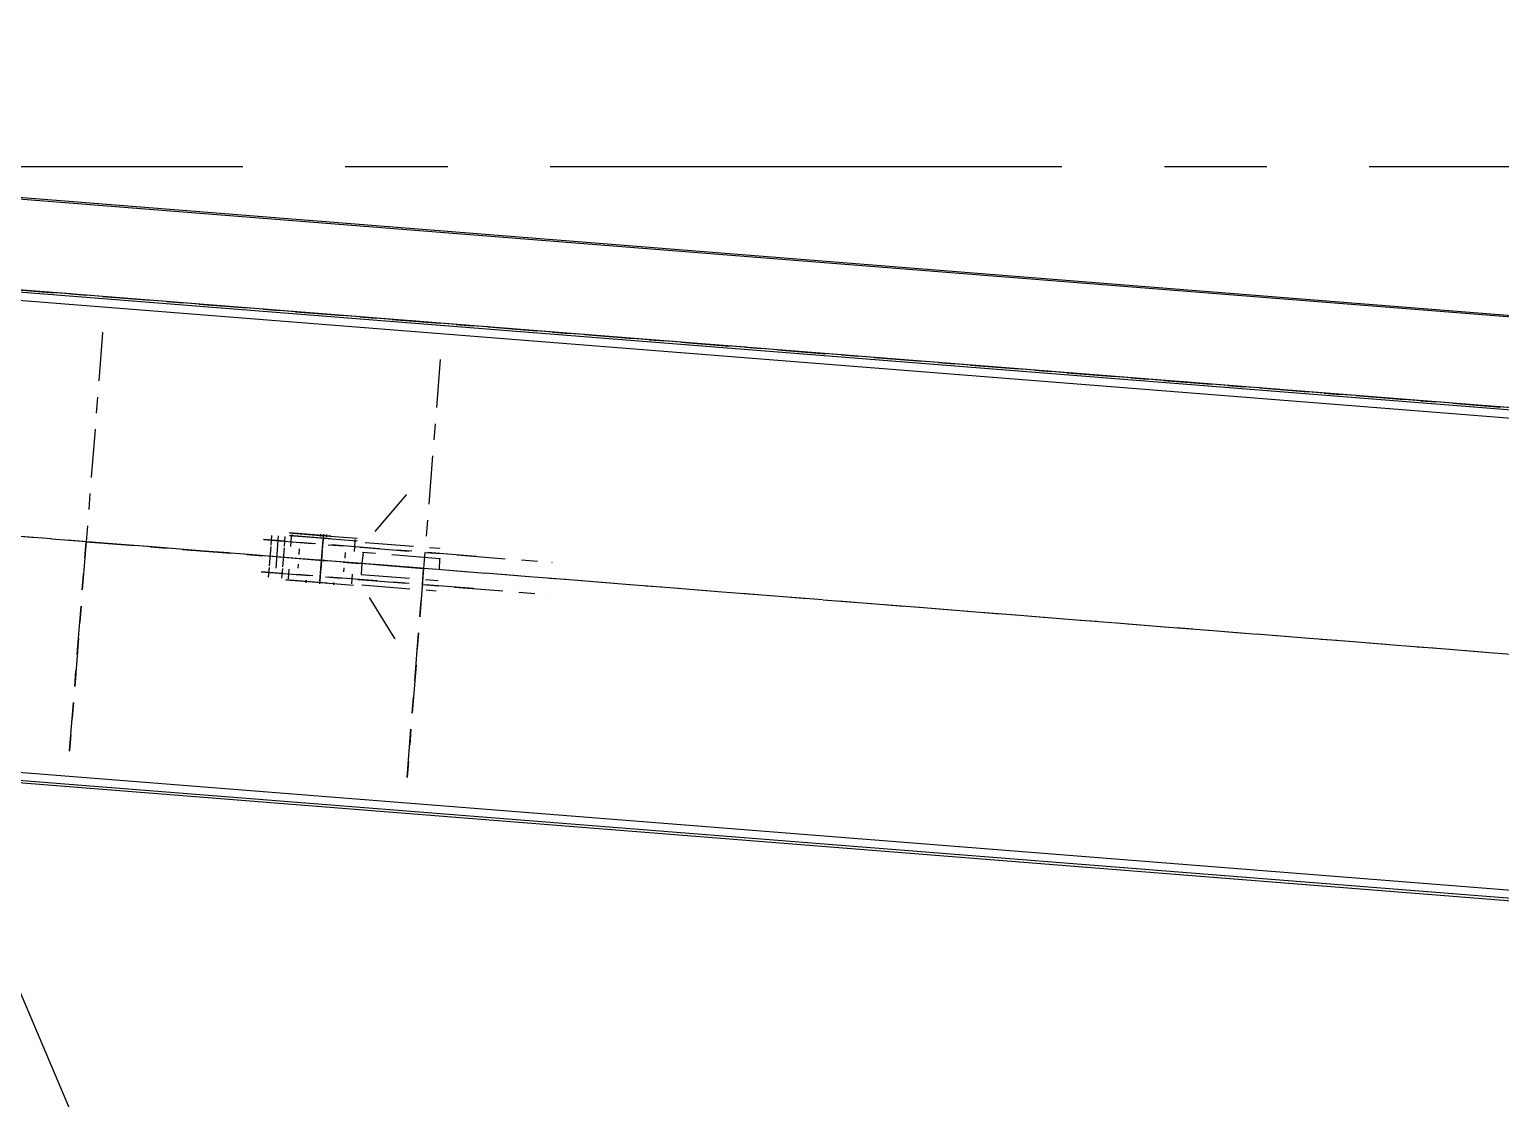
# Model space of a CAD drawing. Header units: millimetres. Extents: x 2368 to 8313, y 7493 to 11698.
# Drawn here: x 5724.7 to 5815.9, y 11413.7 to 11480 of the extents above; entities that cross this region are included whole.
import ezdxf

# ---------------------------------------------------------------- set-up
doc = ezdxf.new("R2010")
doc.units = ezdxf.units.MM
for name, pattern in [('CENTER', [50.8, 31.75, -6.35, 6.35, -6.35]), ('XKITLINE00', [0]), ('XKITLINE02', [4, 2, -2]), ('XKITLINE03', [6, 3, -1, 1, -1])]:
    doc.linetypes.add(name, pattern=pattern)

msp = doc.modelspace()

# ---------------------------------------------------------------- linework, layer by layer
at = {"color": 8, "linetype": 'XKITLINE00'}
for p, q in [((5925.0397, 11453.5956), (5592.0784, 11479.916)), ((5925.0475, 11453.6953), (5592.0863, 11480.0157)), ((5925.32, 11447.8069), (5590.8921, 11474.2433)), ((5925.3389, 11447.9544), (5590.8966, 11474.392)), ((5925.2557, 11447.3055), (5590.8768, 11473.7381)), ((5921.4749, 11417.8339), (5589.9801, 11444.0384)), ((5921.5392, 11418.3352), (5589.9954, 11444.5436)), ((5857.7216, 11422.7245), (5589.9756, 11443.8897)), ((5721.1335, 11427.2703), (5787.2978, 11271.6849))]:
    msp.add_line(p, q, dxfattribs=at)
at = {"color": 8, "linetype": 'XKITLINE03'}
for p, q in [((5591.637, 11474.3335), (5924.5983, 11448.013)), ((5924.5984, 11448.013), (5591.6371, 11474.3335)), ((5729.2106, 11461.2113), (5728.1861, 11448.2517)), ((5729.2106, 11461.2113), (5729.2106, 11461.2113)), ((5750.1453, 11459.5564), (5749.1208, 11446.5969)), ((5750.1452, 11459.5564), (5750.1453, 11459.5564)), ((5923.3973, 11432.8204), (5590.436, 11459.1408)), ((5923.3974, 11432.8204), (5590.4361, 11459.1408)), ((5748.0435, 11451.166), (5745.4894, 11448.208)), ((5872.5882, 11436.8368), (5708.5882, 11449.8009)), ((5743.3424, 11448.4379), (5740.7949, 11448.6393)), ((5740.7949, 11448.6393), (5742.4363, 11448.5096)), ((5743.355, 11448.5974), (5740.8075, 11448.7988)), ((5740.8075, 11448.7988), (5742.4489, 11448.6691)), ((5742.4489, 11448.6691), (5744.9964, 11448.4677)), ((5728.1861, 11448.2517), (5727.1617, 11435.2922)), ((5727.1617, 11435.2922), (5728.1861, 11448.2517)), ((5728.1861, 11448.2517), (5749.1208, 11446.5969)), ((5740.7368, 11447.2596), (5728.1862, 11448.2517)), ((5740.5052, 11448.281), (5739.2057, 11448.3838)), ((5739.2057, 11448.3838), (5745.2136, 11447.9088)), ((5752.3713, 11447.343), (5740.5052, 11448.281)), ((5742.4363, 11448.5096), (5744.9838, 11448.3082)), ((5742.6782, 11445.8021), (5742.883, 11448.394)), ((5745.2136, 11447.9088), (5757.0797, 11446.9708)), ((5745.4894, 11448.208), (5750.1012, 11447.8435)), ((5742.7806, 11447.098), (5740.7368, 11447.2596)), ((5746.6503, 11446.7922), (5742.7806, 11447.098)), ((5745.2777, 11446.9007), (5745.2524, 11446.2205)), ((5745.3594, 11447.5763), (5745.2777, 11446.9007)), ((5750.1303, 11447.1992), (5745.3594, 11447.5763)), ((5749.1208, 11446.5969), (5746.6503, 11446.7922)), ((5750.1049, 11446.5191), (5750.1303, 11447.1992)), ((5740.3476, 11446.2873), (5739.0481, 11446.39)), ((5739.0481, 11446.39), (5745.056, 11445.9151)), ((5752.2137, 11445.3492), (5740.3476, 11446.2873)), ((5743.1249, 11445.6865), (5740.5774, 11445.8879)), ((5740.5774, 11445.8879), (5742.2188, 11445.7582)), ((5745.056, 11445.9151), (5756.9221, 11444.9771)), ((5745.2524, 11446.2205), (5750.023, 11445.8434)), ((5749.1208, 11446.5969), (5748.0964, 11433.6373)), ((5748.0964, 11433.6373), (5749.1208, 11446.5969)), ((5749.1208, 11446.5969), (5749.1208, 11446.5969)), ((5742.2188, 11445.7582), (5744.7663, 11445.5568)), ((5747.339, 11442.2538), (5745.2814, 11445.5762)), ((5745.2814, 11445.5762), (5749.8932, 11445.2117)), ((5727.1617, 11435.2922), (5727.1617, 11435.2922)), ((5748.0964, 11433.6373), (5748.0964, 11433.6373))]:
    msp.add_line(p, q, dxfattribs=at)
at = {"color": 6, "linetype": 'CENTER'}
msp.add_line((3369.36, 11471.5205), (7066.504, 11471.5205), dxfattribs=at)
at = {"color": 3, "linetype": 'XKITLINE02'}
for p, q in [((5739.6875, 11448.6466), (5739.6402, 11448.0485)), ((5740.1009, 11448.6139), (5739.896, 11446.022)), ((5740.939, 11448.7082), (5740.9264, 11448.5487)), ((5742.7154, 11448.7283), (5742.7027, 11448.5688)), ((5742.9083, 11448.713), (5742.8957, 11448.5535)), ((5743.1012, 11448.6978), (5743.0886, 11448.5383)), ((5739.6323, 11447.9488), (5739.5378, 11446.7525)), ((5740.4591, 11447.8834), (5740.3645, 11446.6872)), ((5740.5143, 11448.5813), (5740.467, 11447.9831)), ((5740.9126, 11448.5498), (5740.8653, 11447.9516)), ((5741.4023, 11447.8089), (5741.3752, 11447.4655)), ((5742.8279, 11447.6962), (5742.7333, 11446.4999)), ((5742.883, 11448.394), (5742.8358, 11447.7959)), ((5742.8957, 11448.5535), (5742.883, 11448.394)), ((5744.8535, 11448.2382), (5744.8062, 11447.6401)), ((5744.8523, 11448.3988), (5744.8397, 11448.2393)), ((5741.3279, 11446.8668), (5741.3078, 11446.6126)), ((5744.2534, 11447.5835), (5744.2263, 11447.2402)), ((5739.5299, 11446.6528), (5739.4826, 11446.0547)), ((5740.3567, 11446.5875), (5740.3094, 11445.9893)), ((5740.755, 11446.556), (5740.7077, 11445.9579)), ((5741.8238, 11445.8696), (5741.8112, 11445.7101)), ((5742.7254, 11446.4002), (5742.6782, 11445.8021)), ((5744.179, 11446.6414), (5744.1589, 11446.3872)), ((5744.6959, 11446.2445), (5744.6486, 11445.6463)), ((5742.6782, 11445.8021), (5742.6655, 11445.6426)), ((5743.5325, 11445.7346), (5743.5199, 11445.5751))]:
    msp.add_line(p, q, dxfattribs=at)
at = {"color": 8, "linetype": 'XKITLINE00'}
for centre in [(5729.2106, 11461.2113), (5729.2106, 11461.2113), (5750.1452, 11459.5564), (5750.1453, 11459.5564), (5748.0435, 11451.166), (5740.7949, 11448.6393), (5740.7949, 11448.6393), (5740.8075, 11448.7988), (5740.8075, 11448.7988), (5742.4489, 11448.6691), (5742.4489, 11448.6691), (5743.355, 11448.5974), (5728.1861, 11448.2517), (5728.1861, 11448.2517), (5728.1861, 11448.2517), (5728.1861, 11448.2517), (5728.1862, 11448.2517), (5739.2057, 11448.3838), (5739.2057, 11448.3838), (5740.5052, 11448.281), (5740.5052, 11448.281), (5742.4363, 11448.5096), (5742.4363, 11448.5096), (5742.883, 11448.394), (5743.3424, 11448.4379), (5744.9838, 11448.3082), (5744.9964, 11448.4677), (5745.2136, 11447.9088), (5745.2136, 11447.9088), (5745.4894, 11448.208), (5745.4894, 11448.208), (5750.1012, 11447.8435), (5740.7368, 11447.2596), (5740.7368, 11447.2596), (5742.7806, 11447.098), (5742.7806, 11447.098), (5745.2777, 11446.9007), (5745.2777, 11446.9007), (5745.3594, 11447.5763), (5745.3594, 11447.5763), (5746.6503, 11446.7922), (5746.6503, 11446.7922), (5750.1303, 11447.1992), (5750.1303, 11447.1992), (5752.3713, 11447.343), (5757.0797, 11446.9708), (5739.0481, 11446.39), (5739.0481, 11446.39), (5740.3476, 11446.2873), (5740.3476, 11446.2873), (5740.5774, 11445.8879), (5740.5774, 11445.8879), (5745.056, 11445.9151), (5745.056, 11445.9151), (5745.2524, 11446.2205), (5745.2524, 11446.2205), (5749.1208, 11446.5969), (5749.1208, 11446.5969), (5749.1208, 11446.5969), (5749.1208, 11446.5969), (5749.1208, 11446.5969), (5749.1208, 11446.5969), (5750.1049, 11446.5191), (5742.2188, 11445.7582), (5742.2188, 11445.7582), (5742.6782, 11445.8021), (5743.1249, 11445.6865), (5744.7663, 11445.5568), (5745.2814, 11445.5762), (5745.2814, 11445.5762), (5749.8932, 11445.2117), (5750.023, 11445.8434), (5752.2137, 11445.3492), (5756.9221, 11444.9771), (5747.339, 11442.2538), (5727.1617, 11435.2922), (5727.1617, 11435.2922), (5727.1617, 11435.2922), (5748.0964, 11433.6373), (5748.0964, 11433.6373), (5748.0964, 11433.6373)]:
    msp.add_circle(centre, 0.004, dxfattribs=at)

doc.saveas('drawing.dxf')
